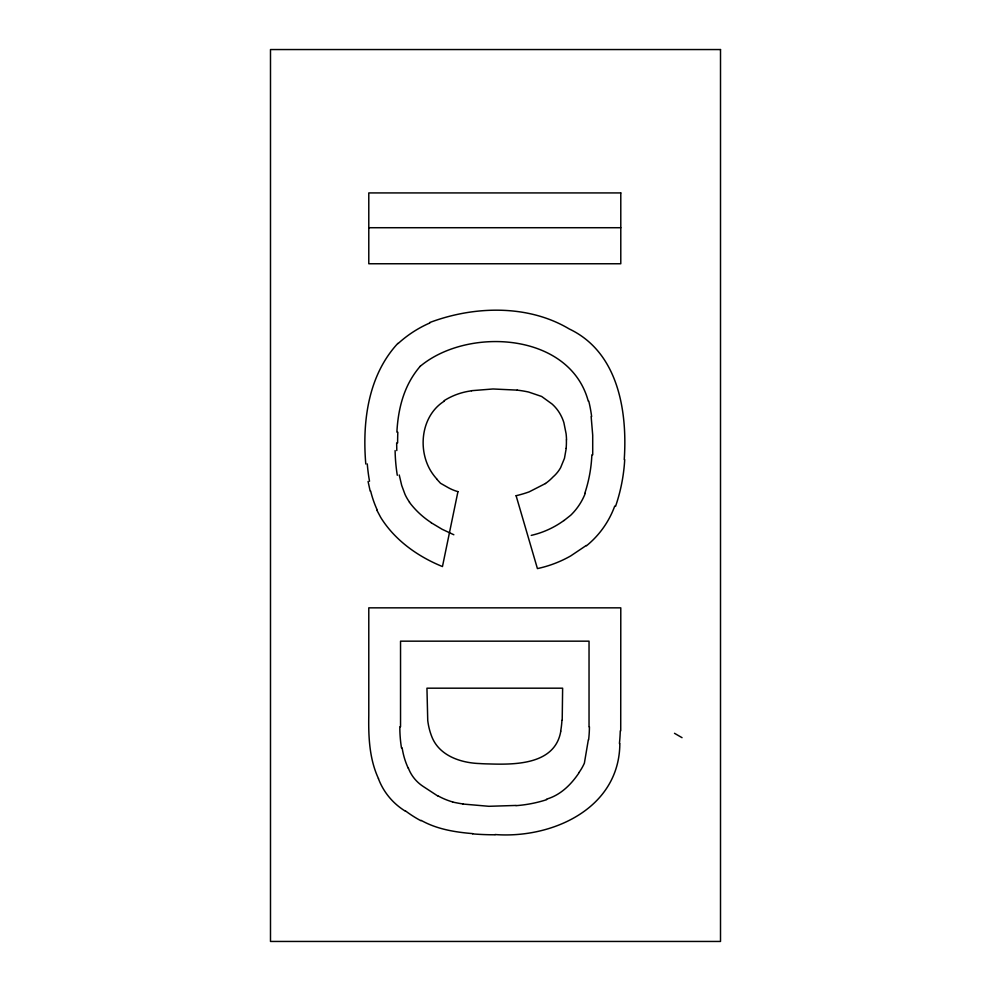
<?xml version="1.0" encoding="UTF-8"?>
<svg xmlns="http://www.w3.org/2000/svg" width="991" height="991" viewBox="0 0 991 991"><rect width="100%" height="100%" fill="white"/><g stroke="black" fill="none" stroke-linecap="round" stroke-linejoin="round"><path stroke-width="1.49" d="M620.725 730.887L620.787 607.842L368.788 607.842L368.788 715.316C368.392 736.722 369.309 758.895 378.488 778.629M592.717 454.832L592.705 435.16L591.156 416.678M396.895 432.15C397.837 413.693 401.714 394.975 411.178 378.909A87.319 86.502 25.1 0 1 420.32 366.162M624.243 459.551C627.538 410.955 618.173 352.189 569.255 328.962C527.794 304.187 473.76 305.934 429.66 322.558M562.207 720.358L562.628 688.188L426.948 688.188L427.74 720.482A69.37 67.351 -11.9 0 0 431.952 737.056C439.509 755.848 460.877 762.909 479.594 763.553A174.936 167.665 0 0 0 489.12 763.937C515.927 764.817 555.158 764.457 560.795 731.185M566.233 448.316L564.474 458.288L560.596 467.727A35.081 34.97 -19 0 1 552.941 477.03A48.893 48.782 -16.1 0 1 545.471 483.497M588.332 739.819L584.38 763.169A57.156 55.001 6.8 0 1 579.14 772.336M619.846 743.572C619.437 808.755 551.801 838.844 495.005 834.533M457.953 491.586L442.457 566.555C418.351 556.756 395.892 540.987 381.634 518.888A73.148 73.012 59.2 0 1 380.556 517.129L376.964 510.365M579.264 772.423C571.336 784.364 560.633 795.116 546.487 799.155M397.874 343.357C368.02 375.589 362.21 421.881 365.79 464.011M420.345 366.187C468.025 326.497 569.912 332.443 588.282 401.244M586.276 545.471L570.779 555.877A116.405 116.244 1.5 0 1 537.419 568.586L516.113 495.748M563.978 520.56L570.754 515.196A61.541 61.331 -49.4 0 0 585.272 493.32M545.484 483.521L529.169 491.858A116.653 116.542 -6.1 0 1 516.1 495.711M444.389 401.07C421.373 415.44 417.322 448.935 430.899 471.159A55.422 55.174 28.5 0 0 437.081 479.297M471.53 390.689L492.998 388.98L517.178 390.12M516.038 805.448L488.897 806.302L463.057 804.048M368.788 227.719L620.787 227.719M472.67 833.617C454.931 832.13 436.858 829.219 421.138 820.362M453.841 534.756L442.172 529.305L431.184 522.728M438.133 796.231L423.231 786.482A39.429 37.633 -1.3 0 1 408.391 768.136M674.499 733.303L682.043 737.676M436.981 479.384L440.512 483.261L448.551 487.832A47.841 47.816 1.6 0 0 457.941 491.66M409.518 502.115L408.664 500.901A45.041 44.991 35.7 0 1 404.972 494.286L401.702 485.454L399.237 474.986M408.205 768.198L407.66 766.923A78.5 75.601 -11.9 0 1 402.817 751.612L402.098 747.833M370.176 491.14L368.082 481.502M396.796 450.571L396.66 442.903M589.038 726.775L589.038 641.165L400.537 641.165L400.537 726.775M561.934 720.346A94.182 90.924 30.7 0 1 560.671 731.16M495.005 834.781A250.277 233.987 0 0 1 472.645 833.877M620.267 730.85A172.422 163.837 40.9 0 1 619.425 743.51M405.232 811.096A68.949 66.149 -13.7 0 1 378.426 778.653M420.915 820.746A120.196 114.721 -5.9 0 1 405.381 810.824M614.73 506.079A91.358 91.333 85.4 0 1 586.511 545.768M624.714 459.576A171.307 168.272 -67.1 0 1 615.547 506.364M398.085 343.58A115.216 112.9 2.4 0 1 429.846 322.967M369.519 481.254A182.195 176.225 71.6 0 1 367.265 463.912M377.311 510.204A103.931 102.779 64.3 0 1 370.646 491.028M444.129 400.661A67.351 66.88 5 0 1 471.555 390.826M517.178 390.144A108.527 107.424 -0.1 0 1 528.575 392.027L541.643 396.462L552.086 404.031A40.321 40.061 -7.8 0 1 561.575 416.777L562.12 417.942A46.664 46.404 -23.5 0 1 563.891 422.699L566.096 433.724A75.589 75.056 -42.1 0 1 566.53 439.88M566.394 439.893A77.397 76.691 -50 0 1 566.146 448.304M431.246 522.641A85.746 85.684 40.1 0 1 409.37 502.226M397.292 475.284A170.725 168.482 62.5 0 1 395.112 450.583M397.626 442.915A197.42 190.644 71.1 0 1 397.837 432.225M588.765 401.12A140.14 138.344 -50.3 0 1 591.639 416.604M591.862 454.819A138.071 135.197 -66.8 0 1 584.851 493.196M563.929 520.498A89.277 89.215 -38.8 0 1 531.238 535.388M546.673 799.675A125.349 119.093 0.7 0 1 516.051 805.658M463.07 803.974A153.865 145.689 -0.2 0 1 452.652 802.041M452.689 801.967A68.701 65.096 -0.3 0 1 438.27 796.021M401.479 747.945A139.52 134.194 -25.9 0 1 399.831 726.787M589.434 726.787A136.411 131.171 28.8 0 1 588.629 739.856M720.507 49.55L270.493 49.55L270.493 941.45L720.507 941.45L720.507 49.55M620.787 192.923L368.788 192.923L368.788 263.755L620.787 263.755L620.787 192.923"/></g></svg>
